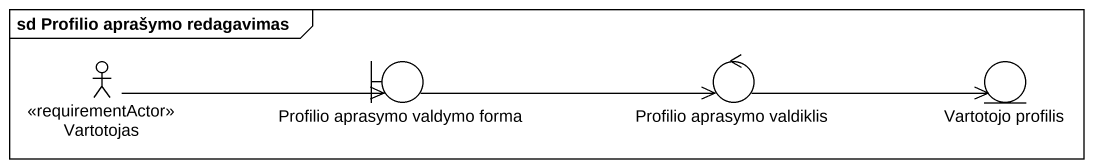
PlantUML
@startuml
mainframe sd Profilio aprašymo redagavimas
actor Vartotojas <<requirementActor>>
boundary "Profilio aprasymo valdymo forma" as Profilio_aprasymo_valdymo
control "Profilio aprasymo valdiklis" as Profilio_aprasymo_valdiklis
entity "Vartotojo profilis" as Vartotojo_profilis
Vartotojas -right-> Profilio_aprasymo_valdymo
Profilio_aprasymo_valdymo -right-> Profilio_aprasymo_valdiklis
Profilio_aprasymo_valdiklis -right-> Vartotojo_profilis
@enduml
